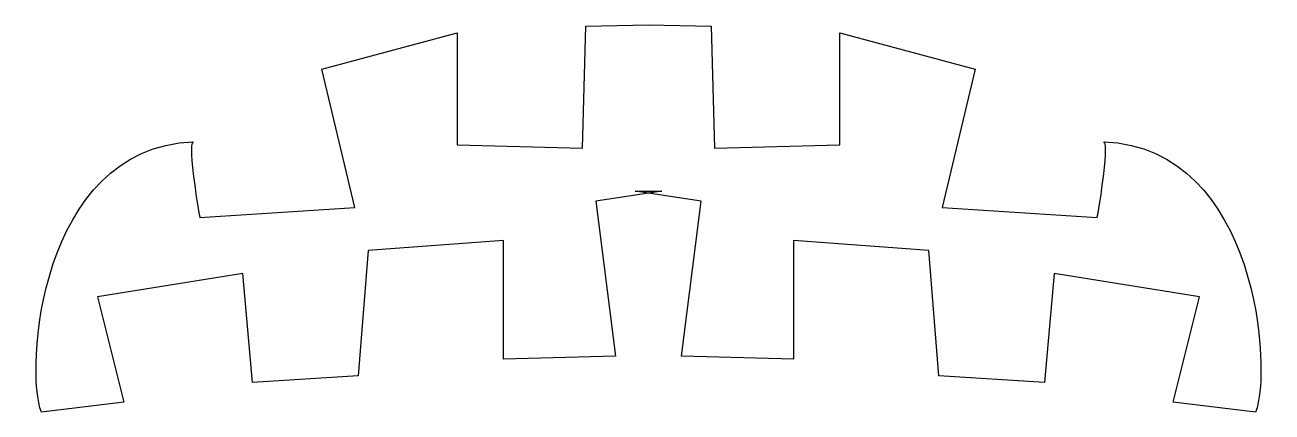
# Model space of a CAD drawing. Header units: centimetres. Extents: x -8.7 to 8.7, y -2.7 to 2.7.
import ezdxf

# ---------------------------------------------------------------- set-up
doc = ezdxf.new("R2010")
doc.units = ezdxf.units.CM
doc.header["$MEASUREMENT"] = 0
doc.layers.add('Camada 1', color=7, linetype='Continuous')

msp = doc.modelspace()

# ---------------------------------------------------------------- linework, layer by layer
at = {"layer": 'Camada 1'}
msp.add_open_spline([(-0.18496, 0.38124), (-0.18496, 0.38124), (0.73436, 0.24339), (0.73436, 0.24339), (0.73436, 0.24339), (0.73436, 0.24339), (0.45845, -1.91685), (0.45845, -1.91685), (0.45845, -1.91685), (0.45845, -1.91685), (2.02137, -1.96294), (2.02137, -1.96294), (2.02137, -1.96294), (2.02137, -1.96294), (2.02137, -0.30821), (2.02137, -0.30821), (2.02137, -0.30821), (2.02137, -0.30821), (3.90592, -0.44608), (3.90592, -0.44608), (3.90592, -0.44608), (3.90592, -0.44608), (4.04377, -2.19278), (4.04377, -2.19278), (4.04377, -2.19278), (4.04377, -2.19278), (5.51475, -2.28475), (5.51475, -2.28475), (5.51475, -2.28475), (5.51475, -2.28475), (5.6526, -0.76789), (5.6526, -0.76789), (5.6526, -0.76789), (5.6526, -0.76789), (7.67518, -1.0897), (7.67518, -1.0897), (7.67518, -1.0897), (7.67518, -1.0897), (7.3073, -2.56047), (7.3073, -2.56047), (7.3073, -2.56047), (7.3073, -2.56047), (8.45646, -2.69853), (8.45646, -2.69853), (8.45646, -2.69853), (8.6863, -2.14671), (8.50252, 0.97876), (6.3421, 1.07072), (6.3421, 1.07072), (6.4341, 1.02474), (6.25013, 0.01352), (6.25013, 0.01352), (6.25013, 0.01352), (6.25013, 0.01352), (4.08989, 0.15137), (4.08989, 0.15137), (4.08989, 0.15137), (4.08989, 0.15137), (4.54952, 2.08198), (4.54952, 2.08198), (4.54952, 2.08198), (4.54952, 2.08198), (2.66479, 2.58757), (2.66479, 2.58757), (2.66479, 2.58757), (2.66479, 2.58757), (2.66479, 1.02476), (2.66479, 1.02476), (2.66479, 1.02476), (2.66479, 1.02476), (0.91812, 0.97885), (0.91812, 0.97885), (0.91812, 0.97885), (0.91812, 0.97885), (0.87224, 2.67954), (0.87224, 2.67954), (0.87224, 2.67954), (0.87224, 2.67954), (0.00004, 2.69854), (0.00004, 2.69854), (0.00004, 2.69854), (0.00004, 2.69854), (-0.87211, 2.67954), (-0.87211, 2.67954), (-0.87211, 2.67954), (-0.87211, 2.67954), (-0.91802, 0.97885), (-0.91802, 0.97885), (-0.91802, 0.97885), (-0.91802, 0.97885), (-2.6648, 1.02476), (-2.6648, 1.02476), (-2.6648, 1.02476), (-2.6648, 1.02476), (-2.66479, 2.58757), (-2.66479, 2.58757), (-2.66479, 2.58757), (-2.66479, 2.58757), (-4.54942, 2.08203), (-4.54942, 2.08203), (-4.54942, 2.08203), (-4.54942, 2.08203), (-4.08976, 0.15142), (-4.08976, 0.15142), (-4.08976, 0.15142), (-4.08976, 0.15142), (-6.25011, 0.01357), (-6.25011, 0.01357), (-6.25011, 0.01357), (-6.25011, 0.01357), (-6.43394, 1.02478), (-6.34208, 1.07077), (-6.34208, 1.07077), (-8.5025, 0.97875), (-8.68628, -2.14672), (-8.45644, -2.69854), (-8.45644, -2.69854), (-8.45644, -2.69854), (-7.30728, -2.56048), (-7.30728, -2.56048), (-7.30728, -2.56048), (-7.30728, -2.56048), (-7.67505, -1.08971), (-7.67505, -1.08971), (-7.67505, -1.08971), (-7.67505, -1.08971), (-5.65255, -0.7679), (-5.65255, -0.7679), (-5.65255, -0.7679), (-5.65255, -0.7679), (-5.5146, -2.28476), (-5.5146, -2.28476), (-5.5146, -2.28476), (-5.5146, -2.28476), (-4.04375, -2.19279), (-4.04375, -2.19279), (-4.04375, -2.19279), (-4.04375, -2.19279), (-3.90588, -0.44609), (-3.90588, -0.44609), (-3.90588, -0.44609), (-3.90588, -0.44609), (-2.02125, -0.30822), (-2.02125, -0.30822), (-2.02125, -0.30822), (-2.02125, -0.30822), (-2.02125, -1.96295), (-2.02125, -1.96295), (-2.02125, -1.96295), (-2.02125, -1.96295), (-0.45833, -1.91686), (-0.45833, -1.91686), (-0.45833, -1.91686), (-0.45833, -1.91686), (-0.73424, 0.24338), (-0.73424, 0.24338), (-0.73424, 0.24338), (-0.73424, 0.24338), (0.18508, 0.38123), (0.18508, 0.38123), (0.18508, 0.38123), (0.18508, 0.38123), (-0.18496, 0.38124), (-0.18496, 0.38124)], degree=3, knots=[0, 0, 0, 0, 0.02380952, 0.02380952, 0.02380952, 0.02380952, 0.04761905, 0.04761905, 0.04761905, 0.04761905, 0.07142857, 0.07142857, 0.07142857, 0.07142857, 0.0952381, 0.0952381, 0.0952381, 0.0952381, 0.11904762, 0.11904762, 0.11904762, 0.11904762, 0.14285714, 0.14285714, 0.14285714, 0.14285714, 0.16666667, 0.16666667, 0.16666667, 0.16666667, 0.19047619, 0.19047619, 0.19047619, 0.19047619, 0.21428571, 0.21428571, 0.21428571, 0.21428571, 0.23809524, 0.23809524, 0.23809524, 0.23809524, 0.26190476, 0.26190476, 0.26190476, 0.26190476, 0.28571429, 0.28571429, 0.28571429, 0.28571429, 0.30952381, 0.30952381, 0.30952381, 0.30952381, 0.33333333, 0.33333333, 0.33333333, 0.33333333, 0.35714286, 0.35714286, 0.35714286, 0.35714286, 0.38095238, 0.38095238, 0.38095238, 0.38095238, 0.4047619, 0.4047619, 0.4047619, 0.4047619, 0.42857143, 0.42857143, 0.42857143, 0.42857143, 0.45238095, 0.45238095, 0.45238095, 0.45238095, 0.47619048, 0.47619048, 0.47619048, 0.47619048, 0.5, 0.5, 0.5, 0.5, 0.52380952, 0.52380952, 0.52380952, 0.52380952, 0.54761905, 0.54761905, 0.54761905, 0.54761905, 0.57142857, 0.57142857, 0.57142857, 0.57142857, 0.5952381, 0.5952381, 0.5952381, 0.5952381, 0.61904762, 0.61904762, 0.61904762, 0.61904762, 0.64285714, 0.64285714, 0.64285714, 0.64285714, 0.66666667, 0.66666667, 0.66666667, 0.66666667, 0.69047619, 0.69047619, 0.69047619, 0.69047619, 0.71428571, 0.71428571, 0.71428571, 0.71428571, 0.73809524, 0.73809524, 0.73809524, 0.73809524, 0.76190476, 0.76190476, 0.76190476, 0.76190476, 0.78571429, 0.78571429, 0.78571429, 0.78571429, 0.80952381, 0.80952381, 0.80952381, 0.80952381, 0.83333333, 0.83333333, 0.83333333, 0.83333333, 0.85714286, 0.85714286, 0.85714286, 0.85714286, 0.88095238, 0.88095238, 0.88095238, 0.88095238, 0.9047619, 0.9047619, 0.9047619, 0.9047619, 0.92857143, 0.92857143, 0.92857143, 0.92857143, 0.95238095, 0.95238095, 0.95238095, 0.95238095, 1, 1, 1, 1], dxfattribs=at)

doc.saveas('drawing.dxf')
